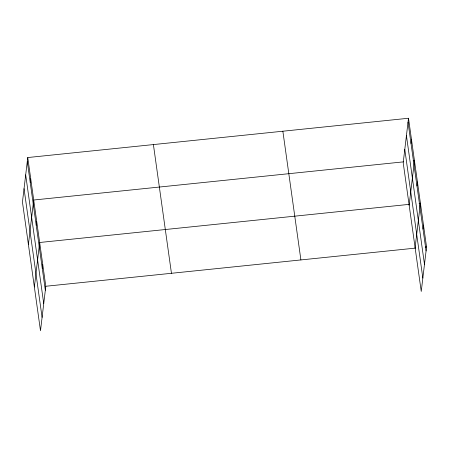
<?xml version="1.0" encoding="UTF-8"?>
<svg xmlns="http://www.w3.org/2000/svg" width="449" height="449" viewBox="0 0 449 449"><rect width="100%" height="100%" fill="white"/><g stroke="black" fill="none" stroke-linecap="round" stroke-linejoin="round"><path stroke-width="0.67" d="M27.754 157.543L22.45 202.039L40.494 330.75L45.804 286.26L27.754 157.543L408.506 118.25L426.55 246.961L421.246 291.457L403.196 162.74L408.506 118.25M30.257 182.765L30.734 178.781M28.405 244.514L33.709 200.018L403.595 161.848M36.212 225.241L36.689 221.256M34.36 286.99L39.664 242.494L409.55 204.323M42.257 268.356L42.734 264.377M411.009 143.467L411.48 139.487M409.151 205.221L414.461 160.725L413.102 160.865M416.964 185.942L417.435 181.963M415.106 247.696L420.416 203.201L419.057 203.341M423.009 229.063L423.48 225.084M45.804 286.26L415.684 248.084M425.192 247.102L426.55 246.961M408.029 122.229L426.073 250.946M406.435 135.598L424.479 264.315M404.79 149.371L422.84 278.088M282.859 131.215L300.903 259.932M153.401 144.578L171.451 273.289M27.282 161.528L45.327 290.239M25.688 174.897L43.733 303.608M24.044 188.67L42.088 317.381"/></g></svg>
